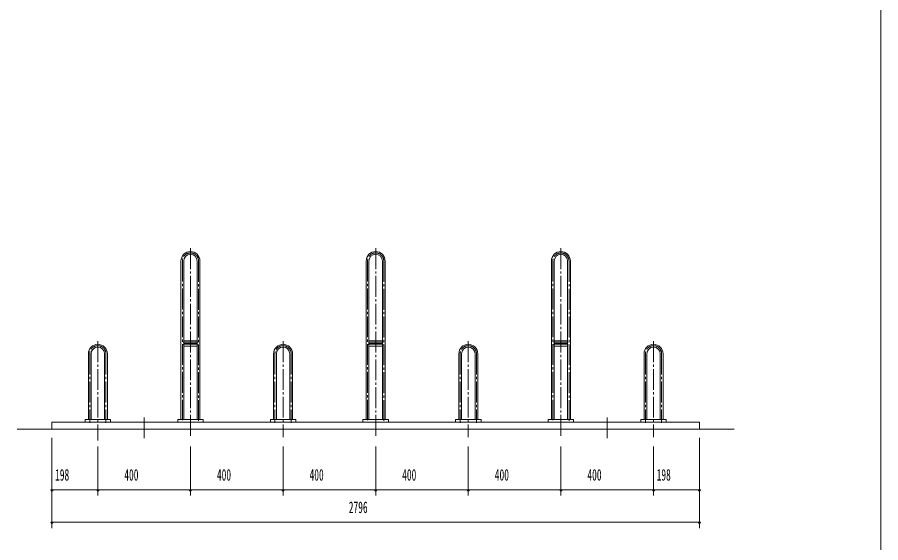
# Model space of a CAD drawing. Units: millimetres, scale not verified. Extents: x -5740 to 5740, y -4020 to 4020.
# Drawn here: x 2011 to 5740, y -516 to 1752 of the extents above; entities that cross this region are included whole.
import ezdxf
from ezdxf.enums import TextEntityAlignment as Align

# ---------------------------------------------------------------- set-up
doc = ezdxf.new("R2010")
doc.units = ezdxf.units.MM
doc.header["$LTSCALE"] = 10
doc.linetypes.add('CHAIN2', pattern=[12, 9, -1, 1, -1])
for name, color, linetype, lineweight in [('0-2_2_0_BOLD', 7, 'Continuous', 18), ('0-4_2_2_CENTER', 3, 'CHAIN2', 18), ('0-5_2_5_DIM', 3, 'Continuous', 18), ('0-7_F_F_', 5, 'Continuous', 18)]:
    doc.layers.add(name, color=color, linetype=linetype, lineweight=lineweight)
doc.styles.add('ＭＳ ゴシック', font='')
doc.styles.get('ＭＳ ゴシック').set_extended_font_data('MS Gothic')

msp = doc.modelspace()

# ---------------------------------------------------------------- linework, layer by layer
at = {"layer": '0-2_2_0_BOLD'}
for p, q in [((2717.73, 699.55), (2717.73, 15.69)), ((2729.73, 700.78), (2729.73, 15.69)), ((2787.73, 700.78), (2787.73, 15.69)), ((2799.73, 699.55), (2799.73, 15.69)), ((3517.73, 699.55), (3517.73, 15.69)), ((3529.73, 700.78), (3529.73, 15.69)), ((3587.73, 700.78), (3587.73, 15.69)), ((3599.73, 699.55), (3599.73, 15.69)), ((4317.73, 699.55), (4317.73, 15.69)), ((4329.73, 700.78), (4329.73, 15.69)), ((4387.73, 700.78), (4387.73, 15.69)), ((4399.73, 699.55), (4399.73, 15.69)), ((2729.73, 354.59), (2787.73, 354.59)), ((2729.73, 343.82), (2787.73, 343.82)), ((3529.73, 354.59), (3587.73, 354.59)), ((3529.73, 343.82), (3587.73, 343.82)), ((4329.73, 354.59), (4387.73, 354.59)), ((4329.73, 343.82), (4387.73, 343.82)), ((2317.73, 299.19), (2317.73, 15.69)), ((2329.73, 299.19), (2329.73, 15.69)), ((2387.73, 299.19), (2387.73, 15.69)), ((2399.73, 299.19), (2399.73, 15.69)), ((2729.73, 332.39), (2787.73, 332.39)), ((3117.73, 299.19), (3117.73, 15.69)), ((3129.73, 299.19), (3129.73, 15.69)), ((3187.73, 299.19), (3187.73, 15.69)), ((3199.73, 299.19), (3199.73, 15.69)), ((3529.73, 332.39), (3587.73, 332.39)), ((3917.73, 299.19), (3917.73, 15.69)), ((3929.73, 299.19), (3929.73, 15.69)), ((3987.73, 299.19), (3987.73, 15.69)), ((3999.73, 299.19), (3999.73, 15.69)), ((4329.73, 332.39), (4387.73, 332.39)), ((4717.73, 299.19), (4717.73, 15.69)), ((4729.73, 299.19), (4729.73, 15.69)), ((4787.73, 299.19), (4787.73, 15.69)), ((4799.73, 299.19), (4799.73, 15.69)), ((2413.73, 15.69), (2413.73, 4.19)), ((2813.73, 15.69), (2813.73, 4.19)), ((3213.73, 15.69), (3213.73, 4.19)), ((3613.73, 15.69), (3613.73, 4.19)), ((4013.73, 15.69), (4013.73, 4.19)), ((4413.73, 15.69), (4413.73, 4.19)), ((4703.73, 15.69), (4703.73, 4.19)), ((4813.73, 15.69), (4703.73, 15.69)), ((4813.73, 15.69), (4813.73, 4.19)), ((4956.73, -25.81), (4956.73, 4.19)), ((2010.73, -25.81), (5106.73, -25.81))]:
    msp.add_line(p, q, dxfattribs=at)
for points in [[(4956.73, 4.19), (2160.73, 4.19), (2160.73, -25.81)], [(2413.73, 15.69), (2303.73, 15.69), (2303.73, 4.19)], [(2813.73, 15.69), (2703.73, 15.69), (2703.73, 4.19)], [(3213.73, 15.69), (3103.73, 15.69), (3103.73, 4.19)], [(3613.73, 15.69), (3503.73, 15.69), (3503.73, 4.19)], [(4013.73, 15.69), (3903.73, 15.69), (3903.73, 4.19)], [(4413.73, 15.69), (4303.73, 15.69), (4303.73, 4.19)]]:
    msp.add_lwpolyline(points, dxfattribs=at)
for centre, radius in [((2758.73, 699.55), 41), ((2758.73, 699.55), 29), ((3558.73, 699.55), 41), ((3558.73, 699.55), 29), ((4358.73, 699.55), 41), ((4358.73, 699.55), 29), ((2358.73, 299.19), 41), ((3158.73, 299.19), 41), ((3958.73, 299.19), 41), ((4758.73, 299.19), 41), ((2358.73, 299.19), 29), ((3158.73, 299.19), 29), ((3958.73, 299.19), 29), ((4758.73, 299.19), 29)]:
    msp.add_arc(centre, radius, 0, 180, dxfattribs=at)
at = {"layer": '0-4_2_2_CENTER'}
for p, q in [((2758.73, 755.01), (2758.73, -61)), ((3558.73, 755.01), (3558.73, -61)), ((4358.73, 755.01), (4358.73, -61)), ((2723.73, 700.78), (2723.73, 12.41)), ((2793.73, 699.55), (2793.73, 10.19)), ((3523.73, 700.78), (3523.73, 12.41)), ((3593.73, 699.55), (3593.73, 10.19)), ((4323.73, 700.78), (4323.73, 12.41)), ((4393.73, 699.55), (4393.73, 10.19)), ((2358.73, 353.43), (2358.73, -75.81)), ((2790.53, 338.41), (2726.83, 338.69)), ((2790.53, 348.59), (2727.33, 348.59)), ((3158.73, 353.43), (3158.73, -61)), ((3590.53, 338.41), (3526.83, 338.69)), ((3590.53, 348.59), (3527.33, 348.59)), ((3958.73, 353.43), (3958.73, -61)), ((4390.53, 338.41), (4326.83, 338.69)), ((4390.53, 348.59), (4327.33, 348.59)), ((4758.73, 353.43), (4758.73, -61)), ((2323.73, 299.19), (2323.73, 1.39)), ((2393.73, 299.19), (2393.73, 0.69)), ((3123.73, 299.19), (3123.73, 1.39)), ((3193.73, 299.19), (3193.73, 0.69)), ((3923.73, 299.19), (3923.73, 1.39)), ((3993.73, 299.19), (3993.73, 0.69)), ((4723.73, 299.19), (4723.73, 1.39)), ((4793.73, 299.19), (4793.73, 0.69)), ((2558.73, 24.19), (2558.73, -75.81)), ((4558.73, 24.19), (4558.73, -75.81))]:
    msp.add_line(p, q, dxfattribs=at)
for centre in [(2758.73, 699.55), (3558.73, 699.55), (4358.73, 699.55), (2358.73, 299.19), (3158.73, 299.19), (3958.73, 299.19), (4758.73, 299.19)]:
    msp.add_arc(centre, 35, 0, 180, dxfattribs=at)
at = {"layer": '0-5_2_5_DIM'}
for p, q in [((2160.73, -63.31), (2160.73, -453.31)), ((4956.73, -63.31), (4956.73, -453.31)), ((2358.73, -100.81), (2358.73, -313.31)), ((2758.73, -100.81), (2758.73, -313.31)), ((3158.73, -100.81), (3158.73, -313.31)), ((3558.73, -100.81), (3558.73, -313.31)), ((3958.73, -100.81), (3958.73, -313.31)), ((4358.73, -100.81), (4358.73, -313.31)), ((4758.73, -100.81), (4758.73, -313.31)), ((2165.73, -288.31), (2155.73, -288.31)), ((2160.73, -288.31), (4956.73, -288.31)), ((2363.73, -288.31), (2353.73, -288.31)), ((2763.73, -288.31), (2753.73, -288.31)), ((3163.73, -288.31), (3153.73, -288.31)), ((3563.73, -288.31), (3553.73, -288.31)), ((3963.73, -288.31), (3953.73, -288.31)), ((4363.73, -288.31), (4353.73, -288.31)), ((4763.73, -288.31), (4753.73, -288.31)), ((4961.73, -288.31), (4951.73, -288.31)), ((2165.73, -428.31), (2155.73, -428.31)), ((2160.73, -428.31), (4956.73, -428.31)), ((4961.73, -428.31), (4951.73, -428.31))]:
    msp.add_line(p, q, dxfattribs=at)
for centre in [(2160.73, -288.31), (2358.73, -288.31), (2758.73, -288.31), (3158.73, -288.31), (3558.73, -288.31), (3958.73, -288.31), (4358.73, -288.31), (4758.73, -288.31), (4956.73, -288.31), (2160.73, -428.31), (4956.73, -428.31)]:
    msp.add_arc(centre, 5, 180, 0, dxfattribs=at)
at = {"layer": '0-7_F_F_'}
msp.add_line((5740, -4020), (5740, 4020), dxfattribs=at)

# ---------------------------------------------------------------- texts
at = {"layer": '0-5_2_5_DIM', "color": 7, "style": 'ＭＳ ゴシック', "width": 0.6}
for s, p in [('198', (2174.13, -263.31)), ('400', (2473.13, -263.31)), ('400', (2873.13, -263.31)), ('400', (3273.13, -263.31)), ('400', (3673.13, -263.31)), ('400', (4073.13, -263.31)), ('400', (4473.13, -263.31)), ('198', (4772.13, -263.31)), ('2796', (3442.53, -403.31))]:
    msp.add_text(s, height=49.85, dxfattribs=at).set_placement(p, align=Align.BOTTOM_LEFT)

doc.saveas('drawing.dxf')
